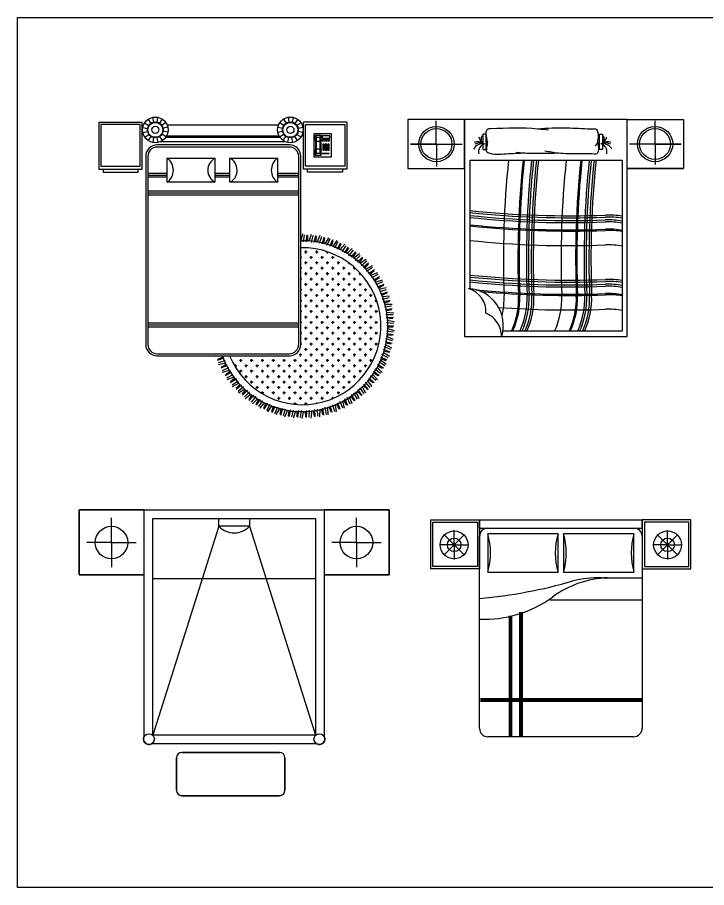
# Model space of a CAD drawing. Extents: x 0.4 to 15.8, y 0.3 to 17.5.
# Drawn here: x 0.43 to 6.78, y 9.46 to 17.49 of the extents above; entities that cross this region are included whole.
import ezdxf

# ---------------------------------------------------------------- set-up
doc = ezdxf.new("R2010")
doc.units = 0
doc.header["$LTSCALE"] = 0.5
doc.header["$MEASUREMENT"] = 0
doc.layers.get('0').update_dxf_attribs({"linetype": 'CONTINUOUS'})
doc.layers.add('Deftpoints', color=7, linetype='CONTINUOUS', plot=False)
doc.layers.add('WWW.DWGAUTOCAD.COM', color=7, linetype='CONTINUOUS')

# ---------------------------------------------------------------- blocks, each defined once
blk = doc.blocks.new('A$C55D95FC8')
for p, q in [((0.5216, 2), (0, 2)), ((0, 2), (0, 1.55)), ((0.2616, 1.775), (0.2616, 1.9884)), ((2.0216, 2), (0.5216, 2)), ((0.5216, 2), (0.5216, 0)), ((0.5216, 1.55), (0.5216, 2)), ((2.0216, 0), (2.0216, 2)), ((2.0216, 1.55), (2.0216, 2)), ((2.0216, 2), (2.5432, 2)), ((2.2816, 1.775), (2.2816, 1.9884)), ((2.5432, 2), (2.5432, 1.55)), ((0.6917, 1.8651), (0.6917, 1.7255)), ((0.721, 1.8651), (0.6917, 1.8651)), ((0.721, 1.7255), (0.721, 1.8651)), ((1.767, 1.7255), (1.767, 1.8651)), ((1.767, 1.8651), (1.7964, 1.8651)), ((1.7964, 1.8651), (1.7964, 1.7255)), ((0.2632, 1.775), (0.0233, 1.775)), ((0.0233, 1.775), (0.4999, 1.775)), ((0.2632, 1.775), (0.2632, 1.5676)), ((2.5199, 1.775), (2.0434, 1.775)), ((2.2801, 1.775), (2.2801, 1.5852)), ((2.2801, 1.775), (2.5199, 1.775)), ((0.6917, 1.7255), (0.721, 1.7255)), ((1.7964, 1.7255), (1.767, 1.7255)), ((0.5751, 0.4408), (0.5751, 1.6265)), ((0.5751, 1.6265), (1.9782, 1.6265)), ((1.9782, 1.6265), (1.9782, 0.0473)), ((0, 1.55), (0.5216, 1.55)), ((2.0216, 1.55), (2.5432, 1.55)), ((2.5432, 1.55), (2.0216, 1.55)), ((0.5216, 0), (2.0216, 0)), ((1.9782, 0.0473), (0.8764, 0.0473))]:
    blk.add_line(p, q)
for centre, radius in [((0.2632, 1.775), 0.1631), ((2.2801, 1.775), 0.1631), ((0.2632, 1.775), 0.1431), ((2.2801, 1.775), 0.1431)]:
    blk.add_circle(centre, radius)
for centre, radius, start, end in [((0.7566, 1.8247), 0.0808, 161.45592, 221.5545), ((1.7315, 1.8247), 0.0808, 318.4455, 18.54408), ((0.6895, 1.6787), 0.098, 80.94857, 149.48786), ((0.6442, 1.6878), 0.1072, 59.2174, 107.24009), ((0.6646, 1.6938), 0.0913, 67.83977, 120.48585), ((0.7294, 1.7023), 0.0776, 106.11642, 192.26691), ((0.7523, 1.8639), 0.1013, 192.77399, 239.2386), ((1.7587, 1.7023), 0.0776, 347.73309, 73.88358), ((1.7986, 1.6787), 0.098, 30.51214, 99.05143), ((1.7358, 1.8639), 0.1013, 300.7614, 347.22601), ((1.8439, 1.6878), 0.1072, 72.75991, 120.7826), ((1.8235, 1.6938), 0.0913, 59.51415, 112.16023), ((9.7293, 0.7132), 8.8479, 174.07538, 182.16616), ((9.8633, 0.7132), 8.8479, 174.07538, 182.16616), ((9.8744, 0.7132), 8.8479, 174.07538, 182.16616), ((9.9414, 0.7132), 8.8479, 174.07538, 182.16616), ((9.96, 0.7132), 8.8479, 174.07538, 182.16616), ((9.9861, 0.7132), 8.8479, 174.07538, 182.16616), ((10.0047, 0.7132), 8.8479, 174.07538, 182.16616), ((10.2615, 0.7132), 8.8479, 174.07538, 182.16616), ((10.3955, 0.7132), 8.8479, 174.07538, 182.16616), ((10.4066, 0.7132), 8.8479, 174.07538, 182.16616), ((10.4736, 0.7132), 8.8479, 174.07538, 182.16616), ((10.4922, 0.7132), 8.8479, 174.07538, 182.16616), ((10.5183, 0.7132), 8.8479, 174.07538, 182.16616), ((10.5369, 0.7132), 8.8479, 174.07538, 182.16616), ((1.4884, 9.9612), 8.8479, 264.07538, 272.16616), ((1.4884, 9.9426), 8.8479, 264.07538, 272.16616), ((1.4884, 9.9166), 8.8479, 264.07538, 272.16616), ((1.4884, 9.8979), 8.8479, 264.07538, 272.16616), ((1.85, 0.4006), 0.7196, 79.7409, 92.16616), ((1.85, 0.382), 0.7196, 79.7409, 92.16616), ((1.85, 0.3559), 0.7196, 79.7409, 92.16616), ((1.85, 0.3373), 0.7196, 79.7409, 92.16616), ((1.4884, 9.831), 8.8479, 264.07538, 272.16616), ((1.4884, 9.8198), 8.8479, 264.07538, 272.16616), ((1.85, 0.2703), 0.7196, 79.7409, 92.16616), ((1.85, 0.2592), 0.7196, 79.7409, 92.16616), ((1.4884, 9.6858), 8.8479, 264.07538, 272.16616), ((1.85, 0.1252), 0.7196, 79.7409, 92.16616), ((1.4884, 9.3674), 8.8479, 264.07538, 272.16616), ((1.4884, 9.3488), 8.8479, 264.07538, 272.16616), ((1.4884, 9.3227), 8.8479, 264.07538, 272.16616), ((1.4884, 9.3041), 8.8479, 264.07538, 272.16616), ((1.85, -0.1932), 0.7196, 79.7409, 92.16616), ((1.85, -0.2118), 0.7196, 79.7409, 92.16616), ((1.85, -0.2379), 0.7196, 79.7409, 92.16616), ((0.496, 0.2265), 0.225, 357.30715, 73.40033), ((0.539, 0.1011), 0.3417, 342.79815, 86.43553), ((1.4884, 9.2371), 8.8479, 264.07538, 264.08949), ((1.4884, 9.2371), 8.8479, 264.41205, 272.16616), ((1.4884, 9.226), 8.8479, 264.70583, 272.16616), ((1.85, -0.2565), 0.7196, 79.7409, 92.16616), ((0.1687, 0.3516), 0.7196, 346.86533, 2.16616), ((0.3027, 0.3516), 0.7196, 334.98359, 2.16616), ((0.3138, 0.3516), 0.7196, 334.98359, 2.16616), ((0.3808, 0.3516), 0.7196, 334.98359, 2.16616), ((0.3994, 0.3516), 0.7196, 334.98359, 2.16616), ((0.4255, 0.3516), 0.7196, 334.98359, 2.16616), ((0.4441, 0.3516), 0.7196, 334.98359, 2.16616), ((0.7009, 0.3516), 0.7196, 334.98359, 2.16616), ((0.8349, 0.3516), 0.7196, 334.98359, 2.16616), ((0.846, 0.3516), 0.7196, 334.98359, 2.16616), ((0.913, 0.3516), 0.7196, 334.98359, 2.16616), ((0.9316, 0.3516), 0.7196, 334.98359, 2.16616), ((0.9577, 0.3516), 0.7196, 334.98359, 2.16616), ((0.9763, 0.3516), 0.7196, 334.98359, 2.16616), ((1.85, -0.3235), 0.7196, 79.7409, 92.16616), ((1.85, -0.3347), 0.7196, 79.7409, 92.16616), ((1.4884, 9.092), 8.8479, 265.77852, 272.16616), ((1.85, -0.4686), 0.7196, 79.7409, 92.16616), ((0.6219, -0.0067), 0.2436, 1.5861, 66.07544)]:
    blk.add_arc(centre, radius, start, end)
for points in [[(0.7344, 1.7817), (0.7287, 1.8303), (0.7316, 1.9076), (0.7373, 1.9133), (0.763, 1.919), (1.1976, 1.9161), (1.2976, 1.9047)], [(1.1947, 1.9161), (1.4663, 1.9247), (1.6836, 1.9161), (1.7351, 1.9161)], [(1.7351, 1.9161), (1.7522, 1.8818), (1.7522, 1.8189), (1.7408, 1.7731), (1.7293, 1.7588)], [(1.0832, 1.6901), (0.906, 1.6815), (0.7402, 1.693), (0.7344, 1.6959), (0.7287, 1.7359), (0.7373, 1.8017)], [(1.7494, 1.7988), (1.7579, 1.7445), (1.7522, 1.6987), (1.7436, 1.6844), (1.7179, 1.6815), (1.5607, 1.6844), (1.3891, 1.6901), (1.2633, 1.7102)], [(1.3748, 1.6901), (1.1347, 1.6873), (0.9946, 1.6959)]]:
    blk.add_spline(points, degree=3)
blk = doc.blocks.new('A$C6F7C6EE8')
at = {"linetype": 'Continuous'}
for p, q in [((0, 2.7315), (0, 2.2985)), ((0, 2.7315), (0.3997, 2.7315)), ((0.3997, 2.2985), (0.3997, 2.7315)), ((0.4535, 2.759), (0.4793, 2.7217)), ((0.4959, 2.7774), (0.5054, 2.733)), ((0.542, 2.7781), (0.5339, 2.7335)), ((0.5849, 2.7612), (0.5603, 2.7231)), ((1.7028, 2.7612), (1.7273, 2.7231)), ((1.7457, 2.7781), (1.7538, 2.7335)), ((1.7918, 2.7774), (1.7822, 2.733)), ((1.8341, 2.759), (1.8083, 2.7217)), ((1.888, 2.2985), (1.888, 2.7315)), ((2.2877, 2.7315), (1.888, 2.7315)), ((2.2877, 2.7315), (2.2877, 2.2985)), ((0.0177, 2.7112), (0.0177, 2.3265)), ((0.381, 2.7112), (0.0177, 2.7112)), ((0.381, 2.3265), (0.381, 2.7112)), ((0.4045, 2.683), (0.4491, 2.6748)), ((0.4215, 2.7259), (0.4596, 2.7013)), ((0.6181, 2.7291), (0.5808, 2.7033)), ((0.6364, 2.6868), (0.5921, 2.6772)), ((0.6292, 2.709), (1.6584, 2.709)), ((1.6513, 2.6868), (1.6956, 2.6772)), ((1.6696, 2.7291), (1.7069, 2.7033)), ((1.8662, 2.7259), (1.8281, 2.7013)), ((1.8832, 2.683), (1.8386, 2.6748)), ((1.9067, 2.3265), (1.9067, 2.7112)), ((1.9067, 2.7112), (2.27, 2.7112)), ((2.27, 2.7112), (2.27, 2.3265)), ((0.4053, 2.6368), (0.4496, 2.6464)), ((0.4236, 2.5945), (0.4609, 2.6203)), ((0.4568, 2.5624), (0.4813, 2.6005)), ((0.4997, 2.5455), (0.5078, 2.5901)), ((0.5458, 2.5462), (0.5362, 2.5905)), ((0.5881, 2.5646), (0.5623, 2.6019)), ((0.6202, 2.5977), (0.5821, 2.6223)), ((0.6372, 2.6406), (0.5926, 2.6487)), ((1.6723, 2.5907), (0.6153, 2.5907)), ((1.6635, 2.6044), (0.6242, 2.6044)), ((1.6505, 2.6406), (1.6951, 2.6487)), ((1.6675, 2.5977), (1.7056, 2.6223)), ((1.6995, 2.5646), (1.7253, 2.6019)), ((1.7419, 2.5462), (1.7514, 2.5905)), ((1.788, 2.5455), (1.7799, 2.5901)), ((1.8309, 2.5624), (1.8063, 2.6005)), ((1.8641, 2.5945), (1.8268, 2.6203)), ((1.8824, 2.6368), (1.8381, 2.6464)), ((1.9823, 2.6237), (1.9823, 2.4129)), ((2.1453, 2.6237), (1.9823, 2.6237)), ((2.0499, 2.611), (1.9962, 2.611)), ((1.9962, 2.611), (2.0035, 2.5955)), ((1.9962, 2.611), (1.9962, 2.5677)), ((2.0035, 2.5955), (2.0035, 2.4473)), ((2.0035, 2.5955), (2.0419, 2.5955)), ((2.0419, 2.5955), (2.0499, 2.611)), ((2.0419, 2.4473), (2.0419, 2.5955)), ((2.0499, 2.5677), (2.0499, 2.6114)), ((2.1302, 2.6082), (2.0592, 2.6082)), ((2.0592, 2.6082), (2.0592, 2.5857)), ((2.0592, 2.5857), (2.1302, 2.5857)), ((2.0736, 2.5738), (2.0608, 2.5738)), ((2.0608, 2.5738), (2.0608, 2.5696)), ((2.0608, 2.5696), (2.0736, 2.5696)), ((2.0736, 2.5696), (2.0736, 2.5738)), ((2.0919, 2.5738), (2.0792, 2.5738)), ((2.0792, 2.5738), (2.0792, 2.5696)), ((2.0792, 2.5696), (2.0919, 2.5696)), ((2.0919, 2.5696), (2.0919, 2.5738)), ((2.0976, 2.5738), (2.0976, 2.5696)), ((2.1103, 2.5738), (2.0976, 2.5738)), ((2.0976, 2.5696), (2.1103, 2.5696)), ((2.1103, 2.5696), (2.1103, 2.5738)), ((2.1287, 2.5738), (2.116, 2.5738)), ((2.116, 2.5738), (2.116, 2.5696)), ((2.116, 2.5696), (2.1287, 2.5696)), ((2.1287, 2.5696), (2.1287, 2.5738)), ((2.1302, 2.5857), (2.1302, 2.6082)), ((2.1453, 2.4129), (2.1453, 2.6237)), ((1.7574, 2.5228), (0.5374, 2.5228)), ((1.7574, 2.5035), (0.5374, 2.5035)), ((0.5671, 2.553), (1.7206, 2.553)), ((1.9962, 2.5677), (1.9987, 2.5565)), ((1.9987, 2.5565), (1.9987, 2.4843)), ((2.0419, 2.5555), (2.0035, 2.5555)), ((2.0499, 2.5677), (2.0467, 2.5565)), ((2.0467, 2.5565), (2.0467, 2.4855)), ((2.0736, 2.5639), (2.0608, 2.5639)), ((2.0608, 2.5639), (2.0608, 2.5597)), ((2.0608, 2.5597), (2.0736, 2.5597)), ((2.0796, 2.5309), (2.0658, 2.5309)), ((2.0658, 2.5309), (2.0658, 2.5193)), ((2.0658, 2.5193), (2.0796, 2.5193)), ((2.0658, 2.5161), (2.0658, 2.5045)), ((2.0796, 2.5161), (2.0658, 2.5161)), ((2.0658, 2.5045), (2.0796, 2.5045)), ((2.0796, 2.5013), (2.0658, 2.5013)), ((2.0658, 2.5013), (2.0658, 2.4896)), ((2.0658, 2.4896), (2.0796, 2.4896)), ((2.0736, 2.5597), (2.0736, 2.5639)), ((2.0919, 2.5639), (2.0792, 2.5639)), ((2.0792, 2.5639), (2.0792, 2.5597)), ((2.0792, 2.5597), (2.0919, 2.5597)), ((2.0796, 2.5193), (2.0796, 2.5309)), ((2.0796, 2.5045), (2.0796, 2.5161)), ((2.0796, 2.4896), (2.0796, 2.5013)), ((2.1022, 2.5309), (2.0884, 2.5309)), ((2.0884, 2.5309), (2.0884, 2.5193)), ((2.0884, 2.5193), (2.1022, 2.5193)), ((2.0884, 2.5161), (2.0884, 2.5045)), ((2.1022, 2.5161), (2.0884, 2.5161)), ((2.0884, 2.5045), (2.1022, 2.5045)), ((2.1022, 2.5013), (2.0884, 2.5013)), ((2.0884, 2.5013), (2.0884, 2.4896)), ((2.0884, 2.4896), (2.1022, 2.4896)), ((2.0919, 2.5597), (2.0919, 2.5639)), ((2.0976, 2.5639), (2.0976, 2.5597)), ((2.1103, 2.5639), (2.0976, 2.5639)), ((2.0976, 2.5597), (2.1103, 2.5597)), ((2.1022, 2.5193), (2.1022, 2.5309)), ((2.1022, 2.5045), (2.1022, 2.5161)), ((2.1022, 2.4896), (2.1022, 2.5013)), ((2.1103, 2.5597), (2.1103, 2.5639)), ((2.1255, 2.5309), (2.1117, 2.5309)), ((2.1117, 2.5309), (2.1117, 2.5193)), ((2.1117, 2.5193), (2.1255, 2.5193)), ((2.1117, 2.5161), (2.1117, 2.5045)), ((2.1255, 2.5161), (2.1117, 2.5161)), ((2.1117, 2.5045), (2.1255, 2.5045)), ((2.1255, 2.5013), (2.1117, 2.5013)), ((2.1117, 2.5013), (2.1117, 2.4896)), ((2.1117, 2.4896), (2.1255, 2.4896)), ((2.1287, 2.5639), (2.116, 2.5639)), ((2.116, 2.5639), (2.116, 2.5597)), ((2.116, 2.5597), (2.1287, 2.5597)), ((2.1255, 2.5193), (2.1255, 2.5309)), ((2.1255, 2.5045), (2.1255, 2.5161)), ((2.1255, 2.4896), (2.1255, 2.5013)), ((2.1287, 2.5597), (2.1287, 2.5639)), ((0.4322, 2.4176), (0.4322, 0.6827)), ((0.4515, 2.4176), (0.4515, 0.6827)), ((1.8433, 0.6827), (1.8433, 2.4176)), ((1.8625, 0.6827), (1.8625, 2.4176)), ((1.9823, 2.4129), (2.1453, 2.4129)), ((1.9987, 2.4843), (1.9962, 2.4746)), ((1.9962, 2.4746), (1.9962, 2.428)), ((2.0035, 2.4473), (1.9962, 2.428)), ((1.9962, 2.428), (2.0499, 2.428)), ((2.0035, 2.4876), (2.0419, 2.4876)), ((2.0035, 2.4473), (2.0419, 2.4473)), ((2.0499, 2.428), (2.0419, 2.4473)), ((2.0467, 2.4855), (2.0499, 2.4746)), ((2.0499, 2.4274), (2.0499, 2.4746)), ((2.0605, 2.4473), (2.0804, 2.4473)), ((2.0605, 2.4473), (2.0605, 2.4433)), ((2.0605, 2.4433), (2.0804, 2.4433)), ((2.0796, 2.4865), (2.0658, 2.4865)), ((2.0658, 2.4865), (2.0658, 2.4748)), ((2.0658, 2.4748), (2.0796, 2.4748)), ((2.0796, 2.4748), (2.0796, 2.4865)), ((2.0804, 2.4433), (2.0804, 2.4473)), ((2.083, 2.4473), (2.1029, 2.4473)), ((2.083, 2.4473), (2.083, 2.4433)), ((2.083, 2.4433), (2.1029, 2.4433)), ((2.1022, 2.4865), (2.0884, 2.4865)), ((2.0884, 2.4865), (2.0884, 2.4748)), ((2.0884, 2.4748), (2.1022, 2.4748)), ((2.1022, 2.4748), (2.1022, 2.4865)), ((2.1029, 2.4433), (2.1029, 2.4473)), ((2.1055, 2.4473), (2.1254, 2.4473)), ((2.1055, 2.4473), (2.1055, 2.4433)), ((2.1055, 2.4433), (2.1254, 2.4433)), ((2.1255, 2.4865), (2.1117, 2.4865)), ((2.1117, 2.4865), (2.1117, 2.4748)), ((2.1117, 2.4748), (2.1255, 2.4748)), ((2.1254, 2.4433), (2.1254, 2.4473)), ((2.1255, 2.4748), (2.1255, 2.4865)), ((0.6311, 2.4006), (1.0712, 2.4006)), ((0.6311, 2.1786), (0.6311, 2.4006)), ((1.0712, 2.4006), (1.0712, 2.1786)), ((1.209, 2.4006), (1.649, 2.4006)), ((1.209, 2.1786), (1.209, 2.4006)), ((1.649, 2.4006), (1.649, 2.1786)), ((0, 2.2985), (0.3997, 2.2985)), ((0.0177, 2.3265), (0.381, 2.3265)), ((0.0411, 2.2985), (0.0411, 2.2705)), ((0.0411, 2.2705), (0.3625, 2.2705)), ((0.3625, 2.2705), (0.3625, 2.2985)), ((0.4515, 2.2634), (0.6311, 2.2634)), ((1.0712, 2.2634), (1.209, 2.2634)), ((1.649, 2.2634), (1.8433, 2.2634)), ((2.2877, 2.2985), (1.888, 2.2985)), ((2.27, 2.3265), (1.9067, 2.3265)), ((1.9252, 2.2705), (1.9252, 2.2985)), ((2.2466, 2.2705), (1.9252, 2.2705)), ((2.2466, 2.2985), (2.2466, 2.2705)), ((0.4515, 2.2454), (0.6311, 2.2454)), ((0.4515, 2.2274), (0.6311, 2.2274)), ((1.0712, 2.1786), (0.6311, 2.1786)), ((1.0712, 2.2454), (1.209, 2.2454)), ((1.0775, 2.2274), (1.0712, 2.2211)), ((1.0712, 2.2274), (1.209, 2.2274)), ((1.649, 2.1786), (1.209, 2.1786)), ((1.649, 2.2454), (1.8433, 2.2454)), ((1.649, 2.2274), (1.8433, 2.2274)), ((0.4515, 2.0991), (1.8433, 2.0991)), ((0.4515, 2.0811), (1.8433, 2.0811)), ((0.4515, 2.0631), (1.8433, 2.0631)), ((1.8782, 1.7018), (1.8622, 1.6338)), ((1.8932, 1.694), (1.8848, 1.6285)), ((1.9184, 1.6937), (1.91, 1.6282)), ((1.9248, 1.6863), (1.9241, 1.633)), ((1.959, 1.6978), (1.9367, 1.6317)), ((1.9733, 1.6887), (1.9587, 1.6242)), ((1.9984, 1.686), (1.9838, 1.6215)), ((2.0392, 1.6862), (2.0106, 1.6225)), ((2.004, 1.678), (1.9983, 1.625)), ((2.0525, 1.6757), (2.0318, 1.613)), ((2.0772, 1.6707), (2.0565, 1.6079)), ((2.082, 1.6622), (2.0713, 1.61)), ((2.1178, 1.667), (2.0833, 1.6063)), ((2.1301, 1.6553), (2.1036, 1.5948)), ((2.1542, 1.6479), (2.1277, 1.5874)), ((2.1582, 1.639), (2.1426, 1.5881)), ((2.1943, 1.6404), (2.1542, 1.5833)), ((2.2054, 1.6277), (2.1733, 1.5699)), ((2.2287, 1.618), (2.1966, 1.5603)), ((2.2319, 1.6087), (2.2114, 1.5596)), ((2.2679, 1.6067), (2.2226, 1.5536)), ((1.9219, 1.5351), (1.8969, 1.5351)), ((1.9094, 1.5226), (1.9094, 1.5476)), ((2.0219, 1.5351), (1.9969, 1.5351)), ((2.0094, 1.5226), (2.0094, 1.5476)), ((2.1146, 1.5351), (2.0969, 1.5351)), ((2.1094, 1.5226), (2.1094, 1.5369)), ((2.2778, 1.5929), (2.2403, 1.5385)), ((2.3, 1.5811), (2.2626, 1.5267)), ((2.3023, 1.5716), (2.2773, 1.5246)), ((2.338, 1.5661), (2.2878, 1.5176)), ((2.3465, 1.5515), (2.304, 1.5009)), ((2.3675, 1.5376), (2.3251, 1.487)), ((2.3689, 1.5279), (2.3395, 1.4835)), ((1.8719, 1.4851), (1.8625, 1.4851)), ((1.9094, 1.4226), (1.9094, 1.4476)), ((1.9719, 1.4851), (1.9469, 1.4851)), ((1.9594, 1.4726), (1.9594, 1.4976)), ((2.0094, 1.4226), (2.0094, 1.4476)), ((2.0719, 1.4851), (2.0469, 1.4851)), ((2.0594, 1.4726), (2.0594, 1.4976)), ((2.1094, 1.4226), (2.1094, 1.4476)), ((2.1719, 1.4851), (2.1469, 1.4851)), ((2.1594, 1.4726), (2.1594, 1.4976)), ((2.2094, 1.4226), (2.2094, 1.4476)), ((2.4039, 1.5191), (2.3493, 1.4756)), ((2.411, 1.5037), (2.3639, 1.4574)), ((2.4306, 1.4879), (2.3835, 1.4416)), ((2.431, 1.4781), (2.3976, 1.4367)), ((2.4651, 1.466), (2.4066, 1.4279)), ((2.4706, 1.45), (2.4193, 1.4084)), ((1.8719, 1.3851), (1.8625, 1.3851)), ((1.9219, 1.4351), (1.8969, 1.4351)), ((1.9719, 1.3851), (1.9469, 1.3851)), ((1.9594, 1.3726), (1.9594, 1.3976)), ((2.0219, 1.4351), (1.9969, 1.4351)), ((2.0719, 1.3851), (2.0469, 1.3851)), ((2.0594, 1.3726), (2.0594, 1.3976)), ((2.1219, 1.4351), (2.0969, 1.4351)), ((2.1719, 1.3851), (2.1469, 1.3851)), ((2.1594, 1.3726), (2.1594, 1.3976)), ((2.2219, 1.4351), (2.1969, 1.4351)), ((2.2719, 1.3851), (2.2469, 1.3851)), ((2.2594, 1.3726), (2.2594, 1.3976)), ((2.3052, 1.4351), (2.2969, 1.4351)), ((2.3094, 1.4226), (2.3094, 1.432)), ((2.3662, 1.3851), (2.3469, 1.3851)), ((2.3594, 1.3726), (2.3594, 1.3912)), ((2.4886, 1.4324), (2.4373, 1.3908)), ((2.4881, 1.4226), (2.4509, 1.3845)), ((2.5209, 1.4073), (2.459, 1.3749)), ((2.5249, 1.3909), (2.4698, 1.3543)), ((2.5411, 1.3716), (2.4861, 1.3351)), ((1.8719, 1.2851), (1.8625, 1.2851)), ((1.9219, 1.3351), (1.8969, 1.3351)), ((1.9094, 1.3226), (1.9094, 1.3476)), ((1.9719, 1.2851), (1.9469, 1.2851)), ((1.9594, 1.2726), (1.9594, 1.2976)), ((2.0219, 1.3351), (1.9969, 1.3351)), ((2.0094, 1.3226), (2.0094, 1.3476)), ((2.0719, 1.2851), (2.0469, 1.2851)), ((2.0594, 1.2726), (2.0594, 1.2976)), ((2.1219, 1.3351), (2.0969, 1.3351)), ((2.1094, 1.3226), (2.1094, 1.3476)), ((2.1719, 1.2851), (2.1469, 1.2851)), ((2.1594, 1.2726), (2.1594, 1.2976)), ((2.2219, 1.3351), (2.1969, 1.3351)), ((2.2094, 1.3226), (2.2094, 1.3476)), ((2.2719, 1.2851), (2.2469, 1.2851)), ((2.2594, 1.2726), (2.2594, 1.2976)), ((2.3219, 1.3351), (2.2969, 1.3351)), ((2.3094, 1.3226), (2.3094, 1.3476)), ((2.3719, 1.2851), (2.3469, 1.2851)), ((2.3594, 1.2726), (2.3594, 1.2976)), ((2.4157, 1.3351), (2.3969, 1.3351)), ((2.4094, 1.3226), (2.4094, 1.342)), ((2.4568, 1.2851), (2.4469, 1.2851)), ((2.5397, 1.3619), (2.499, 1.3276)), ((2.5708, 1.3436), (2.5062, 1.3172)), ((2.5733, 1.3269), (2.515, 1.2957)), ((2.5876, 1.3061), (2.5294, 1.275)), ((2.5853, 1.2966), (2.5415, 1.2663)), ((1.9219, 1.2351), (1.8969, 1.2351)), ((1.9094, 1.2226), (1.9094, 1.2476)), ((2.0219, 1.2351), (1.9969, 1.2351)), ((2.0094, 1.2226), (2.0094, 1.2476)), ((2.1219, 1.2351), (2.0969, 1.2351)), ((2.1094, 1.2226), (2.1094, 1.2476)), ((2.2219, 1.2351), (2.1969, 1.2351)), ((2.2094, 1.2226), (2.2094, 1.2476)), ((2.3219, 1.2351), (2.2969, 1.2351)), ((2.3094, 1.2226), (2.3094, 1.2476)), ((2.4219, 1.2351), (2.3969, 1.2351)), ((2.4094, 1.2226), (2.4094, 1.2476)), ((2.4594, 1.2726), (2.4594, 1.2816)), ((2.6145, 1.2755), (2.5477, 1.2553)), ((2.6153, 1.2585), (2.5544, 1.2331)), ((2.6277, 1.2366), (2.5668, 1.2111)), ((2.6244, 1.2273), (2.578, 1.2013)), ((1.8719, 1.1851), (1.8625, 1.1851)), ((1.9219, 1.1351), (1.8969, 1.1351)), ((1.9094, 1.1226), (1.9094, 1.1476)), ((1.9719, 1.1851), (1.9469, 1.1851)), ((1.9594, 1.1726), (1.9594, 1.1976)), ((2.0219, 1.1351), (1.9969, 1.1351)), ((2.0094, 1.1226), (2.0094, 1.1476)), ((2.0719, 1.1851), (2.0469, 1.1851)), ((2.0594, 1.1726), (2.0594, 1.1976)), ((2.1219, 1.1351), (2.0969, 1.1351)), ((2.1094, 1.1226), (2.1094, 1.1476)), ((2.1719, 1.1851), (2.1469, 1.1851)), ((2.1594, 1.1726), (2.1594, 1.1976)), ((2.2219, 1.1351), (2.1969, 1.1351)), ((2.2094, 1.1226), (2.2094, 1.1476)), ((2.2719, 1.1851), (2.2469, 1.1851)), ((2.2594, 1.1726), (2.2594, 1.1976)), ((2.3219, 1.1351), (2.2969, 1.1351)), ((2.3094, 1.1226), (2.3094, 1.1476)), ((2.3719, 1.1851), (2.3469, 1.1851)), ((2.3594, 1.1726), (2.3594, 1.1976)), ((2.4219, 1.1351), (2.3969, 1.1351)), ((2.4094, 1.1226), (2.4094, 1.1476)), ((2.4719, 1.1851), (2.4469, 1.1851)), ((2.4594, 1.1726), (2.4594, 1.1976)), ((2.5219, 1.1351), (2.4969, 1.1351)), ((2.5094, 1.1226), (2.5094, 1.1476)), ((2.6516, 1.2034), (2.5831, 1.1898)), ((2.6508, 1.1865), (2.5877, 1.167)), ((2.661, 1.1635), (2.5979, 1.1439)), ((2.6568, 1.1546), (2.6081, 1.1331)), ((2.6816, 1.1282), (2.6121, 1.1211)), ((1.8719, 1.0851), (1.8625, 1.0851)), ((1.9094, 1.0226), (1.9094, 1.0476)), ((1.9719, 1.0851), (1.9469, 1.0851)), ((1.9594, 1.0726), (1.9594, 1.0976)), ((2.0094, 1.0226), (2.0094, 1.0476)), ((2.0719, 1.0851), (2.0469, 1.0851)), ((2.0594, 1.0726), (2.0594, 1.0976)), ((2.1094, 1.0226), (2.1094, 1.0476)), ((2.1719, 1.0851), (2.1469, 1.0851)), ((2.1594, 1.0726), (2.1594, 1.0976)), ((2.2094, 1.0226), (2.2094, 1.0476)), ((2.2719, 1.0851), (2.2469, 1.0851)), ((2.2594, 1.0726), (2.2594, 1.0976)), ((2.3094, 1.0226), (2.3094, 1.0476)), ((2.3719, 1.0851), (2.3469, 1.0851)), ((2.3594, 1.0726), (2.3594, 1.0976)), ((2.4094, 1.0226), (2.4094, 1.0476)), ((2.4719, 1.0851), (2.4469, 1.0851)), ((2.4594, 1.0726), (2.4594, 1.0976)), ((2.5094, 1.0226), (2.5094, 1.0476)), ((2.5625, 1.0851), (2.5469, 1.0851)), ((2.5594, 1.0726), (2.5594, 1.0938)), ((2.6792, 1.1115), (2.6145, 1.098)), ((2.6871, 1.0875), (2.6225, 1.074)), ((2.6822, 1.0791), (2.6317, 1.0623)), ((2.7043, 1.0505), (2.6345, 1.05)), ((1.8719, 0.9851), (1.8625, 0.9851)), ((1.9219, 1.0351), (1.8969, 1.0351)), ((1.9719, 0.9851), (1.9469, 0.9851)), ((1.9594, 0.9726), (1.9594, 0.9976)), ((2.0219, 1.0351), (1.9969, 1.0351)), ((2.0719, 0.9851), (2.0469, 0.9851)), ((2.0594, 0.9726), (2.0594, 0.9976)), ((2.1219, 1.0351), (2.0969, 1.0351)), ((2.1719, 0.9851), (2.1469, 0.9851)), ((2.1594, 0.9726), (2.1594, 0.9976)), ((2.2219, 1.0351), (2.1969, 1.0351)), ((2.2719, 0.9851), (2.2469, 0.9851)), ((2.2594, 0.9726), (2.2594, 0.9976)), ((2.3219, 1.0351), (2.2969, 1.0351)), ((2.3719, 0.9851), (2.3469, 0.9851)), ((2.3594, 0.9726), (2.3594, 0.9976)), ((2.4219, 1.0351), (2.3969, 1.0351)), ((2.4719, 0.9851), (2.4469, 0.9851)), ((2.4594, 0.9726), (2.4594, 0.9976)), ((2.5219, 1.0351), (2.4969, 1.0351)), ((2.5719, 0.9851), (2.5469, 0.9851)), ((2.5594, 0.9726), (2.5594, 0.9976)), ((2.7003, 1.0341), (2.6346, 1.0268)), ((2.7059, 1.0095), (2.6403, 1.0022)), ((2.7002, 1.0015), (2.6483, 0.9896)), ((2.7195, 0.971), (2.65, 0.9771)), ((1.8719, 0.8851), (1.8625, 0.8851)), ((1.9219, 0.9351), (1.8969, 0.9351)), ((1.9094, 0.9226), (1.9094, 0.9476)), ((1.9719, 0.8851), (1.9469, 0.8851)), ((1.9594, 0.8726), (1.9594, 0.8976)), ((2.0219, 0.9351), (1.9969, 0.9351)), ((2.0094, 0.9226), (2.0094, 0.9476)), ((2.0719, 0.8851), (2.0469, 0.8851)), ((2.0594, 0.8726), (2.0594, 0.8976)), ((2.1219, 0.9351), (2.0969, 0.9351)), ((2.1094, 0.9226), (2.1094, 0.9476)), ((2.1719, 0.8851), (2.1469, 0.8851)), ((2.1594, 0.8726), (2.1594, 0.8976)), ((2.2219, 0.9351), (2.1969, 0.9351)), ((2.2094, 0.9226), (2.2094, 0.9476)), ((2.2719, 0.8851), (2.2469, 0.8851)), ((2.2594, 0.8726), (2.2594, 0.8976)), ((2.3219, 0.9351), (2.2969, 0.9351)), ((2.3094, 0.9226), (2.3094, 0.9476)), ((2.3719, 0.8851), (2.3469, 0.8851)), ((2.3594, 0.8726), (2.3594, 0.8976)), ((2.4219, 0.9351), (2.3969, 0.9351)), ((2.4094, 0.9226), (2.4094, 0.9476)), ((2.4719, 0.8851), (2.4469, 0.8851)), ((2.4594, 0.8726), (2.4594, 0.8976)), ((2.5219, 0.9351), (2.4969, 0.9351)), ((2.5094, 0.9226), (2.5094, 0.9476)), ((2.5719, 0.8851), (2.5469, 0.8851)), ((2.5594, 0.8726), (2.5594, 0.8976)), ((2.714, 0.955), (2.6479, 0.954)), ((2.7173, 0.93), (2.6512, 0.929)), ((2.7108, 0.9226), (2.658, 0.9157)), ((2.7271, 0.8904), (2.6585, 0.9031)), ((0.4515, 0.882), (1.8433, 0.882)), ((0.4515, 0.864), (1.8433, 0.864)), ((0.4515, 0.846), (1.8433, 0.846)), ((1.9219, 0.8351), (1.8969, 0.8351)), ((1.9094, 0.8226), (1.9094, 0.8476)), ((2.0219, 0.8351), (1.9969, 0.8351)), ((2.0094, 0.8226), (2.0094, 0.8476)), ((2.1219, 0.8351), (2.0969, 0.8351)), ((2.1094, 0.8226), (2.1094, 0.8476)), ((2.2219, 0.8351), (2.1969, 0.8351)), ((2.2094, 0.8226), (2.2094, 0.8476)), ((2.3219, 0.8351), (2.2969, 0.8351)), ((2.3094, 0.8226), (2.3094, 0.8476)), ((2.4219, 0.8351), (2.3969, 0.8351)), ((2.4094, 0.8226), (2.4094, 0.8476)), ((2.5219, 0.8351), (2.4969, 0.8351)), ((2.5094, 0.8226), (2.5094, 0.8476)), ((2.6012, 0.8351), (2.5969, 0.8351)), ((2.7186, 0.7947), (2.6535, 0.8062)), ((2.7201, 0.875), (2.6542, 0.8802)), ((2.721, 0.8498), (2.6551, 0.855)), ((2.727, 0.8094), (2.6599, 0.8286)), ((2.7139, 0.843), (2.6607, 0.8412)), ((1.8719, 0.7851), (1.8625, 0.7851)), ((1.9219, 0.7351), (1.8969, 0.7351)), ((1.9094, 0.7226), (1.9094, 0.7476)), ((1.9719, 0.7851), (1.9469, 0.7851)), ((1.9594, 0.7726), (1.9594, 0.7976)), ((2.0219, 0.7351), (1.9969, 0.7351)), ((2.0094, 0.7226), (2.0094, 0.7476)), ((2.0719, 0.7851), (2.0469, 0.7851)), ((2.0594, 0.7726), (2.0594, 0.7976)), ((2.1219, 0.7351), (2.0969, 0.7351)), ((2.1094, 0.7226), (2.1094, 0.7476)), ((2.1719, 0.7851), (2.1469, 0.7851)), ((2.1594, 0.7726), (2.1594, 0.7976)), ((2.2219, 0.7351), (2.1969, 0.7351)), ((2.2094, 0.7226), (2.2094, 0.7476)), ((2.2719, 0.7851), (2.2469, 0.7851)), ((2.2594, 0.7726), (2.2594, 0.7976)), ((2.3219, 0.7351), (2.2969, 0.7351)), ((2.3094, 0.7226), (2.3094, 0.7476)), ((2.3719, 0.7851), (2.3469, 0.7851)), ((2.3594, 0.7726), (2.3594, 0.7976)), ((2.4219, 0.7351), (2.3969, 0.7351)), ((2.4094, 0.7226), (2.4094, 0.7476)), ((2.4719, 0.7851), (2.4469, 0.7851)), ((2.4594, 0.7726), (2.4594, 0.7976)), ((2.5219, 0.7351), (2.4969, 0.7351)), ((2.5094, 0.7226), (2.5094, 0.7476)), ((2.5719, 0.7851), (2.5469, 0.7851)), ((2.5594, 0.7726), (2.5594, 0.7976)), ((2.7094, 0.715), (2.6458, 0.7326)), ((2.7171, 0.7696), (2.652, 0.7811)), ((2.7192, 0.7288), (2.6542, 0.7543)), ((2.7093, 0.7635), (2.6562, 0.7668)), ((1.8719, 0.6851), (1.8625, 0.6851)), ((1.9094, 0.6226), (1.9094, 0.6476)), ((1.9719, 0.6851), (1.9469, 0.6851)), ((1.9594, 0.6726), (1.9594, 0.6976)), ((2.0094, 0.6226), (2.0094, 0.6476)), ((2.0719, 0.6851), (2.0469, 0.6851)), ((2.0594, 0.6726), (2.0594, 0.6976)), ((2.1094, 0.6226), (2.1094, 0.6476)), ((2.1719, 0.6851), (2.1469, 0.6851)), ((2.1594, 0.6726), (2.1594, 0.6976)), ((2.2094, 0.6226), (2.2094, 0.6476)), ((2.2719, 0.6851), (2.2469, 0.6851)), ((2.2594, 0.6726), (2.2594, 0.6976)), ((2.3094, 0.6226), (2.3094, 0.6476)), ((2.3719, 0.6851), (2.3469, 0.6851)), ((2.3594, 0.6726), (2.3594, 0.6976)), ((2.4094, 0.6226), (2.4094, 0.6476)), ((2.4719, 0.6851), (2.4469, 0.6851)), ((2.4594, 0.6726), (2.4594, 0.6976)), ((2.5094, 0.6226), (2.5094, 0.6476)), ((2.5719, 0.6851), (2.5469, 0.6851)), ((2.5594, 0.6726), (2.5594, 0.6976)), ((2.6927, 0.6365), (2.631, 0.6601)), ((2.7038, 0.6493), (2.6415, 0.6809)), ((2.7055, 0.6901), (2.6419, 0.7077)), ((2.6973, 0.6848), (2.6447, 0.6931)), ((0.5374, 0.5968), (1.7574, 0.5968)), ((0.5374, 0.5776), (1.7574, 0.5776)), ((1.0727, 0.5735), (1.1422, 0.5806)), ((1.0975, 0.5472), (1.1462, 0.5687)), ((1.2594, 0.5726), (1.2594, 0.5776)), ((1.3594, 0.5726), (1.3594, 0.5776)), ((1.4594, 0.5726), (1.4594, 0.5776)), ((1.5594, 0.5726), (1.5594, 0.5776)), ((1.6594, 0.5726), (1.6594, 0.5776)), ((1.7594, 0.5726), (1.7594, 0.5776)), ((1.8719, 0.5851), (1.8469, 0.5851)), ((1.8594, 0.5726), (1.8594, 0.5976)), ((1.9219, 0.6351), (1.8969, 0.6351)), ((1.9719, 0.5851), (1.9469, 0.5851)), ((1.9594, 0.5726), (1.9594, 0.5976)), ((2.0219, 0.6351), (1.9969, 0.6351)), ((2.0719, 0.5851), (2.0469, 0.5851)), ((2.0594, 0.5726), (2.0594, 0.5976)), ((2.1219, 0.6351), (2.0969, 0.6351)), ((2.1719, 0.5851), (2.1469, 0.5851)), ((2.1594, 0.5726), (2.1594, 0.5976)), ((2.2219, 0.6351), (2.1969, 0.6351)), ((2.2719, 0.5851), (2.2469, 0.5851)), ((2.2594, 0.5726), (2.2594, 0.5976)), ((2.3219, 0.6351), (2.2969, 0.6351)), ((2.3719, 0.5851), (2.3469, 0.5851)), ((2.3594, 0.5726), (2.3594, 0.5976)), ((2.4219, 0.6351), (2.3969, 0.6351)), ((2.4719, 0.5851), (2.4469, 0.5851)), ((2.4594, 0.5726), (2.4594, 0.5976)), ((2.5219, 0.6351), (2.4969, 0.6351)), ((2.5509, 0.5851), (2.5469, 0.5851)), ((2.6601, 0.5362), (2.601, 0.5656)), ((2.6687, 0.56), (2.6095, 0.5893)), ((2.6809, 0.5716), (2.6219, 0.609)), ((2.6865, 0.6121), (2.6248, 0.6357)), ((2.6778, 0.6076), (2.6262, 0.6208)), ((1.0934, 0.5383), (1.1564, 0.5579)), ((1.1027, 0.4983), (1.1712, 0.512)), ((1.1036, 0.5152), (1.1666, 0.5348)), ((1.1266, 0.4652), (1.1876, 0.4907)), ((1.1299, 0.4744), (1.1763, 0.5005)), ((1.2719, 0.4851), (1.252, 0.4851)), ((1.2594, 0.4727), (1.2594, 0.4976)), ((1.3219, 0.5351), (1.2969, 0.5351)), ((1.3094, 0.5226), (1.3094, 0.5476)), ((1.3719, 0.4851), (1.3469, 0.4851)), ((1.3594, 0.4726), (1.3594, 0.4976)), ((1.4219, 0.5351), (1.3969, 0.5351)), ((1.4094, 0.5226), (1.4094, 0.5476)), ((1.4719, 0.4851), (1.4469, 0.4851)), ((1.4594, 0.4726), (1.4594, 0.4976)), ((1.5219, 0.5351), (1.4969, 0.5351)), ((1.5094, 0.5226), (1.5094, 0.5476)), ((1.5719, 0.4851), (1.5469, 0.4851)), ((1.5594, 0.4726), (1.5594, 0.4976)), ((1.6219, 0.5351), (1.5969, 0.5351)), ((1.6094, 0.5226), (1.6094, 0.5476)), ((1.6719, 0.4851), (1.6469, 0.4851)), ((1.6594, 0.4726), (1.6594, 0.4976)), ((1.7219, 0.5351), (1.6969, 0.5351)), ((1.7094, 0.5226), (1.7094, 0.5476)), ((1.7719, 0.4851), (1.7469, 0.4851)), ((1.7594, 0.4726), (1.7594, 0.4976)), ((1.8219, 0.5351), (1.7969, 0.5351)), ((1.8094, 0.5226), (1.8094, 0.5476)), ((1.8719, 0.4851), (1.8469, 0.4851)), ((1.8594, 0.4726), (1.8594, 0.4976)), ((1.9219, 0.5351), (1.8969, 0.5351)), ((1.9094, 0.5226), (1.9094, 0.5476)), ((1.9719, 0.4851), (1.9469, 0.4851)), ((1.9594, 0.4726), (1.9594, 0.4976)), ((2.0219, 0.5351), (1.9969, 0.5351)), ((2.0094, 0.5226), (2.0094, 0.5476)), ((2.0719, 0.4851), (2.0469, 0.4851)), ((2.0594, 0.4726), (2.0594, 0.4976)), ((2.1219, 0.5351), (2.0969, 0.5351)), ((2.1094, 0.5226), (2.1094, 0.5476)), ((2.1719, 0.4851), (2.1469, 0.4851)), ((2.1594, 0.4726), (2.1594, 0.4976)), ((2.2219, 0.5351), (2.1969, 0.5351)), ((2.2094, 0.5226), (2.2094, 0.5476)), ((2.2719, 0.4851), (2.2469, 0.4851)), ((2.2594, 0.4726), (2.2594, 0.4976)), ((2.3219, 0.5351), (2.2969, 0.5351)), ((2.3094, 0.5226), (2.3094, 0.5476)), ((2.3719, 0.4851), (2.3469, 0.4851)), ((2.3594, 0.4726), (2.3594, 0.4976)), ((2.4219, 0.5351), (2.3969, 0.5351)), ((2.4094, 0.5226), (2.4094, 0.5476)), ((2.4719, 0.4851), (2.4469, 0.4851)), ((2.4594, 0.4726), (2.4594, 0.4976)), ((2.5219, 0.5351), (2.4969, 0.5351)), ((2.5094, 0.5226), (2.5094, 0.5476)), ((2.6173, 0.4605), (2.5691, 0.4832)), ((2.6267, 0.4632), (2.5706, 0.4981)), ((2.6374, 0.486), (2.5813, 0.5209)), ((2.6507, 0.4965), (2.5956, 0.5393)), ((2.651, 0.5326), (2.6009, 0.5507)), ((1.139, 0.4432), (1.1999, 0.4687)), ((1.1398, 0.4263), (1.2066, 0.4464)), ((1.1667, 0.3956), (1.2249, 0.4268)), ((1.169, 0.4051), (1.2128, 0.4354)), ((1.1811, 0.3749), (1.2393, 0.4061)), ((1.3219, 0.4351), (1.2969, 0.4351)), ((1.3094, 0.4226), (1.3094, 0.4476)), ((1.4219, 0.4351), (1.3969, 0.4351)), ((1.4094, 0.4226), (1.4094, 0.4476)), ((1.5219, 0.4351), (1.4969, 0.4351)), ((1.5094, 0.4226), (1.5094, 0.4476)), ((1.6219, 0.4351), (1.5969, 0.4351)), ((1.6094, 0.4226), (1.6094, 0.4476)), ((1.7219, 0.4351), (1.6969, 0.4351)), ((1.7094, 0.4226), (1.7094, 0.4476)), ((1.8219, 0.4351), (1.7969, 0.4351)), ((1.8094, 0.4226), (1.8094, 0.4476)), ((1.9219, 0.4351), (1.8969, 0.4351)), ((1.9094, 0.4226), (1.9094, 0.4476)), ((2.0219, 0.4351), (1.9969, 0.4351)), ((2.0094, 0.4226), (2.0094, 0.4476)), ((2.1219, 0.4351), (2.0969, 0.4351)), ((2.1094, 0.4226), (2.1094, 0.4476)), ((2.2219, 0.4351), (2.1969, 0.4351)), ((2.2094, 0.4226), (2.2094, 0.4476)), ((2.3219, 0.4351), (2.2969, 0.4351)), ((2.3094, 0.4226), (2.3094, 0.4476)), ((2.4219, 0.4351), (2.3969, 0.4351)), ((2.4094, 0.4226), (2.4094, 0.4476)), ((2.5697, 0.3565), (2.5236, 0.4089)), ((2.5768, 0.3919), (2.531, 0.4191)), ((2.5864, 0.3937), (2.5339, 0.4338)), ((2.5993, 0.4154), (2.5468, 0.4555)), ((2.6135, 0.4246), (2.5627, 0.4724)), ((1.1835, 0.3581), (1.2481, 0.3845)), ((1.2132, 0.3301), (1.2682, 0.3667)), ((1.2146, 0.3398), (1.2553, 0.3742)), ((1.2295, 0.3109), (1.2845, 0.3474)), ((1.2334, 0.2944), (1.2953, 0.3268)), ((1.3719, 0.3851), (1.3469, 0.3851)), ((1.3594, 0.3726), (1.3594, 0.3976)), ((1.4219, 0.3351), (1.3969, 0.3351)), ((1.4094, 0.3226), (1.4094, 0.3476)), ((1.4719, 0.3851), (1.4469, 0.3851)), ((1.4594, 0.3726), (1.4594, 0.3976)), ((1.5219, 0.3351), (1.4969, 0.3351)), ((1.5094, 0.3226), (1.5094, 0.3476)), ((1.5719, 0.3851), (1.5469, 0.3851)), ((1.5594, 0.3726), (1.5594, 0.3976)), ((1.6219, 0.3351), (1.5969, 0.3351)), ((1.6094, 0.3226), (1.6094, 0.3476)), ((1.6719, 0.3851), (1.6469, 0.3851)), ((1.6594, 0.3726), (1.6594, 0.3976)), ((1.7219, 0.3351), (1.6969, 0.3351)), ((1.7094, 0.3226), (1.7094, 0.3476)), ((1.7719, 0.3851), (1.7469, 0.3851)), ((1.7594, 0.3726), (1.7594, 0.3976)), ((1.8219, 0.3351), (1.7969, 0.3351)), ((1.8094, 0.3226), (1.8094, 0.3476)), ((1.8719, 0.3851), (1.8469, 0.3851)), ((1.8594, 0.3726), (1.8594, 0.3976)), ((1.9219, 0.3351), (1.8969, 0.3351)), ((1.9094, 0.3226), (1.9094, 0.3476)), ((1.9719, 0.3851), (1.9469, 0.3851)), ((1.9594, 0.3726), (1.9594, 0.3976)), ((2.0219, 0.3351), (1.9969, 0.3351)), ((2.0094, 0.3226), (2.0094, 0.3476)), ((2.0719, 0.3851), (2.0469, 0.3851)), ((2.0594, 0.3726), (2.0594, 0.3976)), ((2.1219, 0.3351), (2.0969, 0.3351)), ((2.1094, 0.3226), (2.1094, 0.3476)), ((2.1719, 0.3851), (2.1469, 0.3851)), ((2.1594, 0.3726), (2.1594, 0.3976)), ((2.2219, 0.3351), (2.1969, 0.3351)), ((2.2094, 0.3226), (2.2094, 0.3476)), ((2.2719, 0.3851), (2.2469, 0.3851)), ((2.2594, 0.3726), (2.2594, 0.3976)), ((2.3219, 0.3351), (2.2969, 0.3351)), ((2.3094, 0.3226), (2.3094, 0.3476)), ((2.3719, 0.3851), (2.3469, 0.3851)), ((2.3594, 0.3726), (2.3594, 0.3976)), ((2.5038, 0.2866), (2.4598, 0.3359)), ((2.5196, 0.2929), (2.4787, 0.3495)), ((2.53, 0.3275), (2.487, 0.3589)), ((2.5398, 0.3284), (2.4913, 0.3732)), ((2.5546, 0.3487), (2.5061, 0.3936)), ((1.2657, 0.2694), (1.317, 0.311)), ((1.2662, 0.2792), (1.3034, 0.3172)), ((1.2837, 0.2518), (1.335, 0.2934)), ((1.2893, 0.2358), (1.3477, 0.2739)), ((1.3233, 0.2237), (1.3567, 0.2651)), ((1.3237, 0.2139), (1.3708, 0.2602)), ((1.3434, 0.1981), (1.3905, 0.2444)), ((1.4719, 0.2851), (1.4469, 0.2851)), ((1.4594, 0.2726), (1.4594, 0.2976)), ((1.5094, 0.2269), (1.5094, 0.2476)), ((1.5719, 0.2851), (1.5469, 0.2851)), ((1.5594, 0.2726), (1.5594, 0.2976)), ((1.6094, 0.2226), (1.6094, 0.2476)), ((1.6719, 0.2851), (1.6469, 0.2851)), ((1.6594, 0.2726), (1.6594, 0.2976)), ((1.7094, 0.2226), (1.7094, 0.2476)), ((1.7719, 0.2851), (1.7469, 0.2851)), ((1.7594, 0.2726), (1.7594, 0.2976)), ((1.8094, 0.2226), (1.8094, 0.2476)), ((1.8719, 0.2851), (1.8469, 0.2851)), ((1.8594, 0.2726), (1.8594, 0.2976)), ((1.9094, 0.2226), (1.9094, 0.2476)), ((1.9719, 0.2851), (1.9469, 0.2851)), ((1.9594, 0.2726), (1.9594, 0.2976)), ((2.0094, 0.2226), (2.0094, 0.2476)), ((2.0719, 0.2851), (2.0469, 0.2851)), ((2.0594, 0.2726), (2.0594, 0.2976)), ((2.1094, 0.2226), (2.1094, 0.2476)), ((2.1719, 0.2851), (2.1469, 0.2851)), ((2.1594, 0.2726), (2.1594, 0.2976)), ((2.2094, 0.2226), (2.2094, 0.2476)), ((2.2719, 0.2851), (2.2469, 0.2851)), ((2.2594, 0.2726), (2.2594, 0.2976)), ((2.4023, 0.1814), (2.3729, 0.2447)), ((2.4192, 0.2134), (2.3829, 0.2524)), ((2.4289, 0.2124), (2.3898, 0.2656)), ((2.4474, 0.2296), (2.4082, 0.2828)), ((2.4636, 0.2344), (2.4283, 0.2946)), ((2.4773, 0.2678), (2.4375, 0.3032)), ((2.4871, 0.2678), (2.4431, 0.317)), ((1.3504, 0.1827), (1.405, 0.2262)), ((1.3854, 0.1739), (1.4148, 0.2183)), ((1.3868, 0.1642), (1.4293, 0.2147)), ((1.4078, 0.1503), (1.4503, 0.2009)), ((1.4163, 0.1356), (1.4665, 0.1841)), ((1.452, 0.1302), (1.477, 0.1772)), ((1.4543, 0.1207), (1.4918, 0.1751)), ((1.4766, 0.1088), (1.514, 0.1632)), ((1.5219, 0.2351), (1.4969, 0.2351)), ((1.6219, 0.2351), (1.5969, 0.2351)), ((1.6719, 0.1851), (1.6469, 0.1851)), ((1.6594, 0.1726), (1.6594, 0.1976)), ((1.7219, 0.2351), (1.6969, 0.2351)), ((1.7719, 0.1851), (1.7469, 0.1851)), ((1.7594, 0.1726), (1.7594, 0.1976)), ((1.8219, 0.2351), (1.7969, 0.2351)), ((1.8719, 0.1851), (1.8469, 0.1851)), ((1.8594, 0.1726), (1.8594, 0.1976)), ((1.9219, 0.2351), (1.8969, 0.2351)), ((1.9719, 0.1851), (1.9469, 0.1851)), ((1.9594, 0.1726), (1.9594, 0.1976)), ((2.0219, 0.2351), (1.9969, 0.2351)), ((2.0719, 0.1851), (2.0469, 0.1851)), ((2.0594, 0.1726), (2.0594, 0.1976)), ((2.1219, 0.2351), (2.0969, 0.2351)), ((2.1623, 0.1851), (2.1469, 0.1851)), ((2.1594, 0.1839), (2.1594, 0.1976)), ((2.2219, 0.2351), (2.1969, 0.2351)), ((2.2662, 0.0941), (2.2492, 0.1619)), ((2.2887, 0.1223), (2.2605, 0.1675)), ((2.2981, 0.1195), (2.2697, 0.1792)), ((2.3195, 0.1329), (2.2911, 0.1926)), ((2.3363, 0.1345), (2.313, 0.2003)), ((2.3561, 0.1648), (2.3237, 0.207)), ((2.3657, 0.1629), (2.3318, 0.2196)), ((2.3857, 0.1782), (2.3518, 0.2349)), ((1.4864, 0.095), (1.5317, 0.1481)), ((1.5224, 0.093), (1.5429, 0.1422)), ((1.5256, 0.0838), (1.5577, 0.1415)), ((1.5489, 0.0741), (1.581, 0.1318)), ((1.56, 0.0613), (1.6001, 0.1185)), ((1.5961, 0.0628), (1.6117, 0.1136)), ((1.6001, 0.0538), (1.6266, 0.1143)), ((1.6242, 0.0464), (1.6507, 0.1069)), ((1.6365, 0.0347), (1.671, 0.0954)), ((1.6723, 0.0396), (1.683, 0.0917)), ((1.6771, 0.0311), (1.6978, 0.0938)), ((1.7018, 0.026), (1.7225, 0.0888)), ((1.7094, 0.1463), (1.7094, 0.1476)), ((1.8219, 0.1351), (1.7969, 0.1351)), ((1.8094, 0.1298), (1.8094, 0.1476)), ((1.9219, 0.1351), (1.8969, 0.1351)), ((1.9094, 0.1273), (1.9094, 0.1476)), ((1.9961, 0.0155), (1.992, 0.0814)), ((2.0094, 0.1388), (2.0094, 0.1476)), ((2.021, 0.02), (2.0168, 0.0859)), ((2.0372, 0.0152), (2.04, 0.0849)), ((2.0668, 0.0359), (2.0525, 0.0872)), ((2.075, 0.0306), (2.0646, 0.0958)), ((2.0993, 0.0374), (2.0889, 0.1026)), ((2.1159, 0.0342), (2.1121, 0.1039)), ((2.1434, 0.0576), (2.1243, 0.1073)), ((2.1521, 0.0531), (2.1355, 0.117)), ((2.1756, 0.0622), (2.1591, 0.1261)), ((2.1925, 0.0606), (2.1821, 0.1296)), ((2.2176, 0.0865), (2.1938, 0.1342)), ((2.2267, 0.0828), (2.2041, 0.1449)), ((2.2492, 0.0941), (2.2267, 0.1562)), ((1.7151, 0.0156), (1.7437, 0.0793)), ((1.7503, 0.0238), (1.7561, 0.0767)), ((1.756, 0.0158), (1.7705, 0.0802)), ((1.781, 0.0131), (1.7956, 0.0775)), ((1.7953, 0.0039), (1.8177, 0.0701)), ((1.8295, 0.0155), (1.8302, 0.0687)), ((1.8359, 0.0081), (1.8443, 0.0736)), ((1.8611, 0.0078), (1.8695, 0.0733)), ((1.8762, 0), (1.8921, 0.068)), ((1.9091, 0.0147), (1.9048, 0.0678)), ((1.9162, 0.008), (1.9183, 0.074)), ((1.9413, 0.01), (1.9435, 0.0761)), ((1.957, 0.0038), (1.9665, 0.0729)), ((1.9885, 0.0216), (1.9791, 0.074))]:
    blk.add_line(p, q, dxfattribs=at)
for centre, radius in [((0.5208, 2.6618), 0.1182), ((0.5208, 2.6618), 0.0729), ((0.5208, 2.6618), 0.0684), ((1.7668, 2.6618), 0.1182), ((1.7668, 2.6618), 0.0729), ((1.7668, 2.6618), 0.0684), ((0.5208, 2.6618), 0.0328), ((1.7668, 2.6618), 0.0328)]:
    blk.add_circle(centre, radius, dxfattribs=at)
for centre, radius, start, end in [((0.5374, 2.4176), 0.1052, 90, 180), ((0.5374, 2.4176), 0.0859, 90, 180), ((1.7574, 2.4176), 0.1052, 0, 90), ((1.7574, 2.4176), 0.0859, 0, 90), ((0.5487, 2.2896), 0.1383, 306.59595, 53.40405), ((1.1314, 2.2896), 0.1263, 118.46186, 241.53814), ((1.1467, 2.2882), 0.1286, 303.40233, 61.02638), ((1.7254, 2.2896), 0.1347, 124.50267, 235.49733), ((1.8772, 0.8509), 0.7889, 200.26892, 91.06243), ((1.8772, 0.8509), 0.7243, 202.17059, 91.15733), ((0.5374, 0.6827), 0.1052, 180, 270), ((0.5374, 0.6827), 0.0859, 180, 270), ((1.7574, 0.6827), 0.1052, 270, 0), ((1.7574, 0.6827), 0.0859, 270, 0)]:
    blk.add_arc(centre, radius, start, end, dxfattribs=at)
blk = doc.blocks.new('A$C263A5055')
for p, q in [((0, 2.6375, -0.2909), (2.86, 2.6375, -0.2909)), ((0.6, 2.6375, -0.2909), (0, 2.6375, -0.2909)), ((0, 2.6375, -0.2909), (0, 2.0375, -0.2909)), ((0, 2.0375, -0.2909), (0, 2.6375, -0.2909)), ((0.6, 0.5459, -0.2909), (0.6, 2.6375, -0.2909)), ((0.6, 2.6375, -0.2909), (2.26, 2.6375, -0.2909)), ((0.6, 2.0375, -0.2909), (0.6, 2.6375, -0.2909)), ((2.86, 2.6375, -0.2909), (2.26, 2.6375, -0.2909)), ((2.26, 2.6375, -0.2909), (2.26, 0.5459, -0.2909)), ((2.26, 2.6375, -0.2909), (2.26, 2.0375, -0.2909)), ((2.86, 2.0375, -0.2909), (2.86, 2.6375, -0.2909)), ((2.86, 2.6375, -0.2909), (2.86, 2.0375, -0.2909)), ((0.2981, 2.336, -0.2909), (0.2981, 2.5646, -0.2909)), ((0.68, 0.5575, -0.2909), (0.68, 2.5575, -0.2909)), ((0.68, 2.5575, -0.2909), (2.18, 2.5575, -0.2909)), ((1.2883, 2.5575, -0.2909), (1.5717, 2.5575, -0.2909)), ((1.2883, 2.4862, -0.2909), (1.2883, 2.5575, -0.2909)), ((1.5717, 2.5575, -0.2909), (1.5717, 2.4862, -0.2909)), ((2.18, 2.5575, -0.2909), (2.18, 0.5575, -0.2909)), ((2.5581, 2.336, -0.2909), (2.5581, 2.5646, -0.2909)), ((1.2883, 2.4862, -0.2909), (0.68, 0.5575, -0.2909)), ((1.5717, 2.4862, -0.2909), (1.2883, 2.4862, -0.2909)), ((1.5717, 2.4862, -0.2909), (2.18, 0.5575, -0.2909)), ((0.2981, 2.336, -0.2909), (0.0695, 2.336, -0.2909)), ((0.2981, 2.336, -0.2909), (0.2981, 2.1074, -0.2909)), ((0.2981, 2.336, -0.2909), (0.5267, 2.336, -0.2909)), ((2.5581, 2.336, -0.2909), (2.3295, 2.336, -0.2909)), ((2.5581, 2.336, -0.2909), (2.5581, 2.1074, -0.2909)), ((2.5581, 2.336, -0.2909), (2.7867, 2.336, -0.2909)), ((0, 2.0375, -0.2909), (0.6, 2.0375, -0.2909)), ((0.6, 2.0375, -0.2909), (0, 2.0375, -0.2909)), ((0.6, 0.5459, -0.2909), (0.6, 2.0375, -0.2909)), ((2.26, 2.0375, -0.2909), (2.86, 2.0375, -0.2909)), ((2.86, 2.0375, -0.2909), (2.26, 2.0375, -0.2909)), ((2.26, 2.0375, -0.2909), (2.26, 0.5459, -0.2909)), ((2.18, 2.0017, -0.2909), (0.68, 2.0017, -0.2909)), ((2.18, 0.5575, -0.2909), (0.68, 0.5575, -0.2909)), ((2.1934, 0.4775, -0.2909), (0.6666, 0.4775, -0.2909)), ((2.1934, 0.4775, -0.2909), (0.6666, 0.4775, -0.2909)), ((0.8981, 0.05, -0.2909), (0.8981, 0.35, -0.2909)), ((0.8981, 0.35, -0.2909), (0.8981, 0.05, -0.2909)), ((0.9481, 0.4, -0.2909), (1.8481, 0.4, -0.2909)), ((1.8481, 0.4, -0.2909), (0.9481, 0.4, -0.2909)), ((1.8981, 0.35, -0.2909), (1.8981, 0.05, -0.2909)), ((1.8981, 0.05, -0.2909), (1.8981, 0.35, -0.2909)), ((1.8481, 0, -0.2909), (0.9481, 0, -0.2909)), ((0.9481, 0, -0.2909), (1.8481, 0, -0.2909))]:
    blk.add_line(p, q)
for centre, radius in [((0.2981, 2.336, -0.2909), 0.15), ((2.5581, 2.336, -0.2909), 0.15), ((0.6439, 0.522, -0.2909), 0.05), ((2.2161, 0.522, -0.2909), 0.05)]:
    blk.add_circle(centre, radius)
for centre, radius, start, end in [((1.43, 2.6162, -0.2909), 0.1923, 222.54449, 317.45551), ((0.6439, 0.522, -0.2909), 0.05, 151.42741, 297.02277), ((2.2161, 0.522, -0.2909), 0.05, 242.97723, 28.57259), ((0.9481, 0.35, -0.2909), 0.05, 90, 180), ((0.9481, 0.35, -0.2909), 0.05, 90, 180), ((1.8481, 0.35, -0.2909), 0.05, 0, 90), ((1.8481, 0.35, -0.2909), 0.05, 0, 90), ((0.9481, 0.05, -0.2909), 0.05, 180, 270), ((0.9481, 0.05, -0.2909), 0.05, 180, 270), ((1.8481, 0.05, -0.2909), 0.05, 270, 0), ((1.8481, 0.05, -0.2909), 0.05, 270, 0)]:
    blk.add_arc(centre, radius, start, end)
blk = doc.blocks.new('A$C068671E6')
for p, q in [((0, 1.5502), (0, 2.0002)), ((0, 2.0002), (0.45, 2.0002)), ((0.02, 1.5702), (0.02, 1.9802)), ((0.02, 1.9802), (0.43, 1.9802)), ((0.43, 1.9802), (0.43, 1.5702)), ((0.45, 2.0002), (0.45, 1.5502)), ((1.9506, 2.0002), (1.9506, 1.5502)), ((2.4006, 2.0002), (1.9506, 2.0002)), ((1.9706, 1.9802), (1.9706, 1.5702)), ((2.3806, 1.9802), (1.9706, 1.9802)), ((2.3806, 1.5702), (2.3806, 1.9802)), ((2.4006, 1.5502), (2.4006, 2.0002)), ((0.216, 1.7702), (0.121, 1.8652)), ((0.216, 1.7702), (0.216, 1.9046)), ((0.216, 1.7702), (0.3111, 1.8652)), ((2.1846, 1.7702), (2.0895, 1.8652)), ((2.1846, 1.7702), (2.1846, 1.9046)), ((2.1846, 1.7702), (2.2796, 1.8652)), ((0.216, 1.7702), (0.0817, 1.7702)), ((0.216, 1.7702), (0.121, 1.6752)), ((0.216, 1.7702), (0.216, 1.6358)), ((0.216, 1.7702), (0.3111, 1.6752)), ((0.216, 1.7702), (0.3504, 1.7702)), ((2.1846, 1.7702), (2.0502, 1.7702)), ((2.1846, 1.7702), (2.0895, 1.6752)), ((2.1846, 1.7702), (2.1846, 1.6358)), ((2.1846, 1.7702), (2.3189, 1.7702)), ((2.1846, 1.7702), (2.2796, 1.6752)), ((0.45, 1.5502), (0, 1.5502)), ((0.43, 1.5702), (0.02, 1.5702)), ((1.9506, 1.5502), (2.4006, 1.5502)), ((1.9706, 1.5702), (2.3806, 1.5702))]:
    blk.add_line(p, q)
at = {"linetype": 'ByBlock'}
for p, q in [((0.45, 1.924), (0.45, 2.0002)), ((0.45, 2.0002), (1.9506, 2.0002)), ((1.9506, 1.924), (1.9506, 2.0002)), ((0.45, 1.924), (1.9506, 1.924)), ((0.45, 0.0762), (0.45, 1.8478)), ((1.1744, 1.8732), (0.5262, 1.8732)), ((0.5262, 1.8732), (0.5262, 1.5176)), ((1.1744, 1.5176), (1.1744, 1.8732)), ((1.8744, 1.8732), (1.2252, 1.8732)), ((1.2252, 1.8732), (1.2252, 1.5176)), ((1.8744, 1.5176), (1.8744, 1.8732)), ((1.9506, 1.8478), (1.9506, 0.08)), ((0.5262, 1.5176), (1.1744, 1.5176)), ((1.2252, 1.5176), (1.8744, 1.5176)), ((1.5747, 1.4668), (1.9506, 1.4668)), ((1.0982, 1.2636), (1.9506, 1.2636)), ((1.8706, 0), (0.5262, 0))]:
    blk.add_line(p, q, dxfattribs=at)
at = {"linetype": 'Continuous'}
for p, q in [((0.8202, 1.1507), (0.8202, 0)), ((0.8322, 1.1507), (0.8322, 0)), ((0.8442, 1.1507), (0.8442, 0)), ((0.722, 1.1146), (0.722, 0)), ((0.734, 1.1146), (0.734, 0)), ((0.746, 1.1146), (0.746, 0)), ((0.4599, 0.3521), (1.9437, 0.3521)), ((0.4599, 0.3401), (1.9437, 0.3401)), ((0.4599, 0.3281), (1.9437, 0.3281))]:
    blk.add_line(p, q, dxfattribs=at)
for centre, radius in [((0.216, 1.7702), 0.1285), ((2.1846, 1.7702), 0.1285), ((0.216, 1.7702), 0.0628), ((2.1846, 1.7702), 0.0628)]:
    blk.add_circle(centre, radius)
at = {"linetype": 'ByBlock'}
for centre, radius, start, end in [((0.5262, 1.8478), 0.0762, 90, 180), ((-0.0834, 1.6954), 0.635, 343.73979, 16.26021), ((1.784, 1.6954), 0.635, 163.73979, 196.26021), ((0.6156, 1.6954), 0.635, 343.73979, 16.26021), ((2.484, 1.6954), 0.635, 163.73979, 196.26021), ((1.8744, 1.8478), 0.0762, 0, 90), ((1.673, 0.534), 0.9338, 92.53978, 126.04031), ((1.5743, 0.2475), 1.2193, 89.98136, 102.46674), ((0.0692, 5.6598), 4.4006, 274.96238, 286.39109), ((0.4931, 2.1535), 1.07, 267.6917, 306.10591), ((0.5262, 0.0762), 0.0762, 180, 270), ((1.8706, 0.08), 0.08, 270, 0)]:
    blk.add_arc(centre, radius, start, end, dxfattribs=at)

msp = doc.modelspace()

# ---------------------------------------------------------------- linework, layer by layer
at = {"layer": 'Deftpoints'}
msp.add_lwpolyline([(0.4252, 17.4895), (15.7793, 17.4895), (15.7793, 9.462), (0.4252, 9.462)], close=True, dxfattribs=at)

# ---------------------------------------------------------------- block references
at = {"layer": 'WWW.DWGAUTOCAD.COM'}
for name, p in [('A$C6F7C6EE8', (1.1768, 13.7902)), ('A$C55D95FC8', (4.0271, 14.5464)), ('A$C263A5055', (0.995, 10.3093, 0.2909)), ('A$C068671E6', (4.2382, 10.8536))]:
    msp.add_blockref(name, p, dxfattribs=at)

doc.saveas('drawing.dxf')
